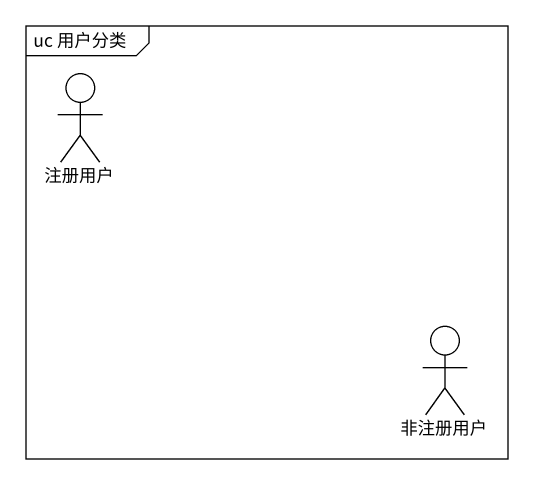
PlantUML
@startuml
mainframe uc 用户分类
actor 注册用户
actor 非注册用户
@enduml
